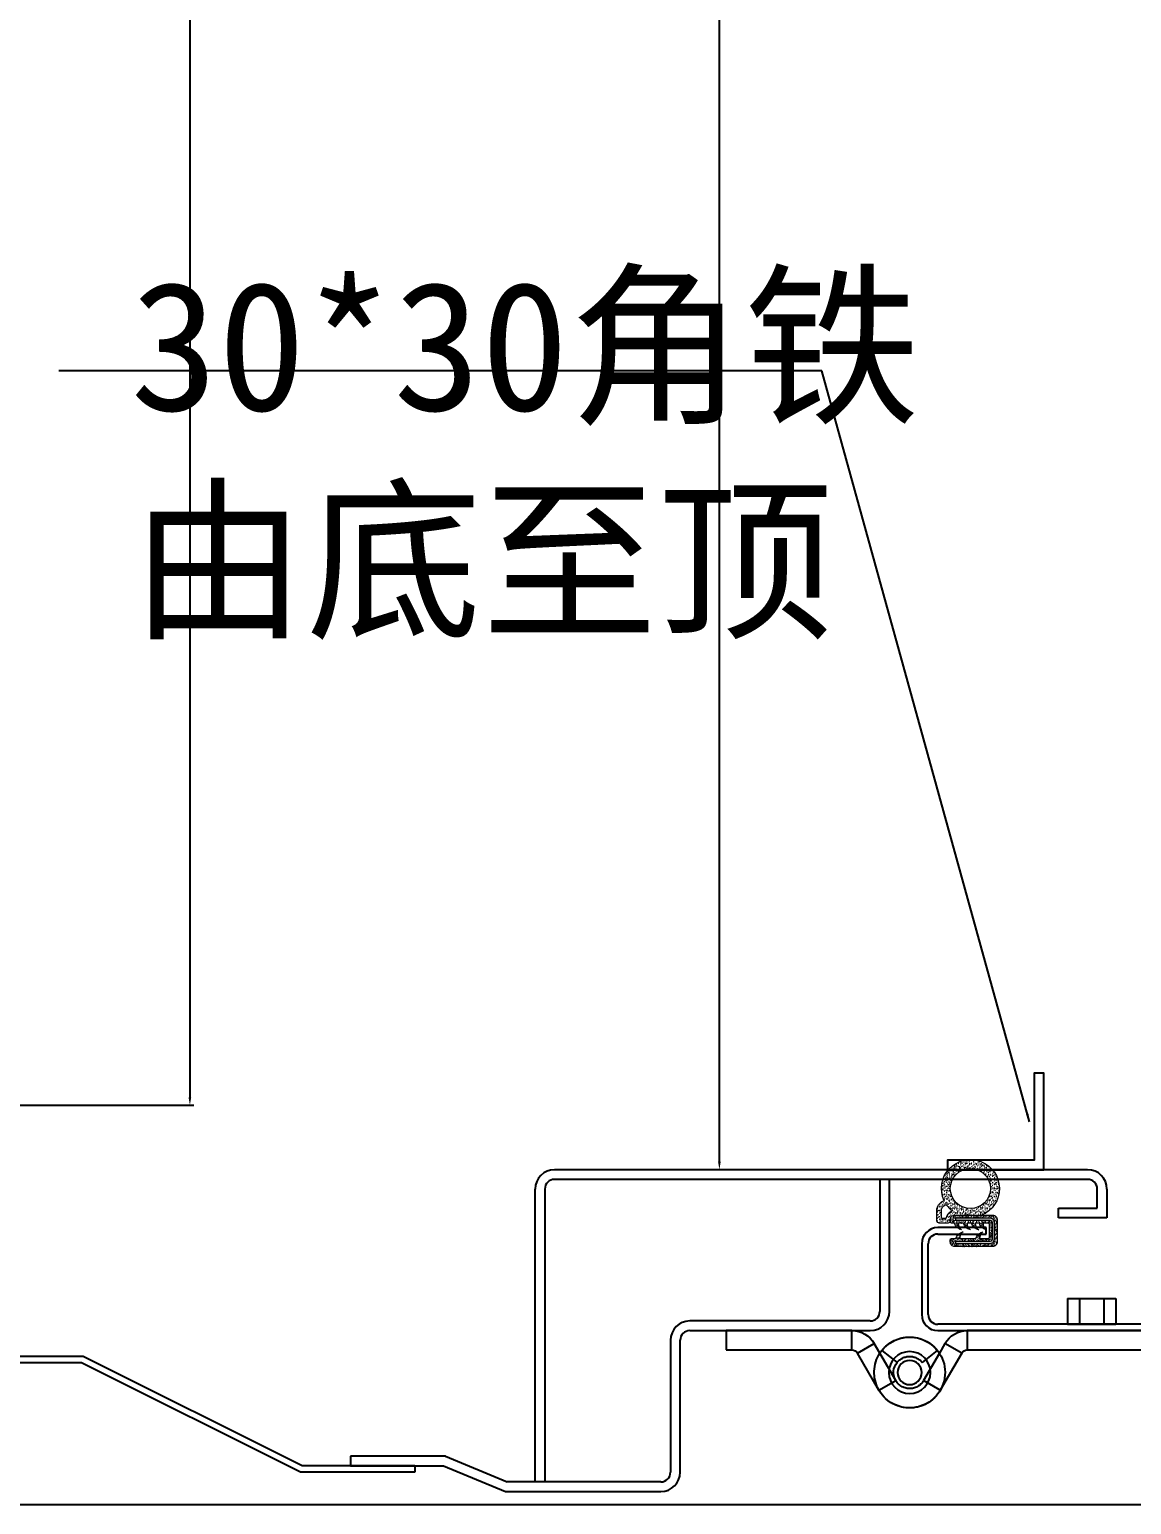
# Model space of a CAD drawing. Extents: x 758840 to 1108724, y -102573 to 143521.
# Drawn here: x 857364.6 to 857706.7, y 119782 to 120240.2 of the extents above; entities that cross this region are included whole.
import ezdxf

# ---------------------------------------------------------------- set-up
doc = ezdxf.new("R2010")
doc.units = 0
doc.header["$LTSCALE"] = 1000
doc.header["$MEASUREMENT"] = 0
doc.linetypes.add('$0$ARCH-DC$0$HIDDEN', pattern=[0.375, 0.25, -0.125])
doc.layers.add('GEN-DC CONT35', color=8, linetype='Continuous')
doc.layers.add('室外柴油发电-2层', color=241, linetype='Continuous')
doc.layers.add('GEN-DC 标注', color=8, linetype='Continuous', lineweight=0)
doc.layers.add('GEN-DC 细实线', color=8, linetype='Continuous', lineweight=5)
doc.styles.add('$0$ARCH-DC$0$STANDARD', font='gbenor.shx', dxfattribs={"bigfont": 'gbcbig.shx'})
doc.dimstyles.new('$0$ARCH-DC$0$ISO-25', dxfattribs={"dimtxt": 2.5, "dimasz": 2.5, "dimexe": 1.25, "dimexo": 0.625, "dimtad": 1, "dimtxsty": '$0$ARCH-DC$0$STANDARD', "dimcen": 2.5, "dimadec": 0, "dimazin": 0, "dimtfac": 1, "dimtmove": 0, "dimatfit": 3, "dimfxl": 1, "dimarcsym": 0})

# ---------------------------------------------------------------- blocks, each defined once
blk = doc.blocks.new('*D557')
at = {"layer": 'Defpoints', "color": 0, "transparency": 16777216}
for p in [(8433414.61, -3628958.91), (8433414.61, -3630350.9), (8433519.39, -3630350.9)]:
    blk.add_point(p, dxfattribs=at)
at = {"layer": 'GEN-DC 标注', "color": 0, "lineweight": -2, "transparency": 16777216}
for p, q in [((8433415.24, -3628958.91), (8433520.64, -3628958.91)), ((8433519.39, -3628961.41), (8433519.39, -3630348.4)), ((8433415.24, -3630350.9), (8433520.64, -3630350.9))]:
    blk.add_line(p, q, dxfattribs=at)
at = {"layer": 'GEN-DC 标注', "color": 0, "transparency": 16777216}
for points in [[(8433518.97, -3628961.41), (8433519.81, -3628961.41), (8433519.39, -3628958.91)], [(8433518.97, -3630348.4), (8433519.81, -3630348.4), (8433519.39, -3630350.9)]]:
    blk.add_solid(points, dxfattribs=at)
at = {"layer": 'GEN-DC 标注', "color": 0, "transparency": 16777216, "insert": (8433517.36, -3629654.9), "char_height": 2.5, "attachment_point": 5, "rotation": 90, "style": '$0$ARCH-DC$0$STANDARD'}
blk.add_mtext('1391,99', dxfattribs=at)
blk = doc.blocks.new('*D524')
at = {"layer": 'Defpoints', "color": 0, "transparency": 16777216}
for p in [(8433683.79, -3629557.89), (8433803.22, -3629557.89), (8433746.08, -3630370.9)]:
    blk.add_point(p, dxfattribs=at)
at = {"layer": 'GEN-DC 标注', "color": 0, "lineweight": -2, "transparency": 16777216}
for p, q in [((8433802.59, -3629557.89), (8433682.54, -3629557.89)), ((8433683.79, -3630368.4), (8433683.79, -3629560.39)), ((8433745.45, -3630370.9), (8433682.54, -3630370.9))]:
    blk.add_line(p, q, dxfattribs=at)
at = {"layer": 'GEN-DC 标注', "color": 0, "transparency": 16777216}
for points in [[(8433683.38, -3629560.39), (8433684.21, -3629560.39), (8433683.79, -3629557.89)], [(8433683.38, -3630368.4), (8433684.21, -3630368.4), (8433683.79, -3630370.9)]]:
    blk.add_solid(points, dxfattribs=at)
at = {"layer": 'GEN-DC 标注', "color": 0, "transparency": 16777216, "insert": (8433681.76, -3629964.4), "char_height": 2.5, "attachment_point": 5, "rotation": 90, "style": '$0$ARCH-DC$0$STANDARD'}
blk.add_mtext('813,01', dxfattribs=at)
blk = doc.blocks.new('$0$ARCH-DC$0$A$C198C5E16')
at = {"lineweight": 9}
h = blk.add_hatch(dxfattribs=at)
h.set_pattern_fill('AR-CONC', color=256, scale=0.006923, style=0)
h.set_pattern_definition([(130, (980.6558, -690.7537), (-1.2612785, -0.1103475), [0.1318846, -1.4507308]), (185, (980.6558, -690.7537), (0.2439888, 1.3226998), [0.1055077, -1.1605846]), (79.549, (980.5507, -690.7629), (-1.0172942, 1.2123463), [0.1120846, -1.2329308]), (133.8158, (980.6558, -690.402), (-1.876701, -0.2910623), [0.197827, -2.1760962]), (83.3644, (980.4994, -690.4262), (-1.6435678, 1.7129462), [0.168127, -1.8493962]), (188.816, (980.6558, -690.402), (-1.6435703, 1.712943), [0.1582615, -1.740877]), (159, (980.4799, -690.4899), (-1.0496415, -0.70799205), [0.1318846, -1.4507308]), (214, (980.4799, -690.4899), (-0.4278602, 1.2751475), [0.1055077, -1.1605846]), (108.5486, (980.3925, -690.5489), (-1.4774988, 0.5671582), [0.1120846, -1.2329308]), (142.5, (980.65577, -690.75366), (-0.02138264, 0.58538104), [0, -1.14651692, 0, -1.17816923, 0, -1.16498077]), (172.5, (980.6558, -690.75366), (-0.46259766, 0.69355783), [0, -0.6717323, 0, -1.12014, 0, -0.44401154]), (212.5, (981.0479, -690.75366), (-0.93870412, -0.03966054), [0, -0.4396154, 0, -1.3716, 0, -1.8200077]), (222.5, (981.22375, -690.7537), (-1.0255097, 0.17602955), [0, -0.5715, 0, -0.9108831, 0, -1.2924692])])
h.paths.add_polyline_path([(2.08, 27, 0.414214), (0.69, 25.61), (0.69, 18.69, 0.414214), (2.08, 17.3), (13.85, 17.3, 0.414214), (15.23, 18.69), (15.23, 19.38, 0.414214), (14.88, 19.73), (13.94, 19.73, 0.302712), (11.73, 21.8, -0.24787), (12.8, 19.73), (11.16, 19.73, 0.302712), (8.96, 21.8, -0.24787), (10.03, 19.73), (8.62, 19.73, 0.302712), (6.42, 21.8, -0.24787), (7.49, 19.73), (6.22, 19.73, 0.302712), (4.01, 21.8, -0.24787), (5.08, 19.73), (3.46, 19.73, -0.414214), (3.11, 20.07), (3.11, 24.23, -0.414214), (3.46, 24.57), (6.18, 24.57, -0.24787), (5.12, 22.5, 0.302712), (7.32, 24.57), (12.33, 24.57, -0.24787), (11.27, 22.5, 0.302712), (13.47, 24.57), (14.88, 24.57, 0.414214), (15.23, 24.92), (15.23, 25.61, 0.414214), (13.85, 27)])
h.paths.add_polyline_path([(13.67, 26.13), (13.67, 25.44), (2.94, 25.44, 0.414214), (2.25, 24.75), (2.25, 19.55, 0.414214), (2.94, 18.86), (13.67, 18.86), (13.67, 18.17), (2.94, 18.17, -0.414214), (1.56, 19.55), (1.56, 24.75, -0.414214), (2.94, 26.13)], flags=16)
blk.add_hatch(color=256, dxfattribs=at).paths.add_polyline_path([(13.67, 26.13), (2.94, 26.13, 0.414214), (1.56, 24.75), (1.56, 19.55, 0.414214), (2.94, 18.17), (13.67, 18.17), (13.67, 18.86), (2.94, 18.86, -0.414214), (2.25, 19.55), (2.25, 24.75, -0.414214), (2.94, 25.44), (13.67, 25.44)])
h = blk.add_hatch(dxfattribs=at)
h.set_pattern_fill('AR-SAND', color=256, scale=0.02, style=0)
h.set_pattern_definition([(142.5, (290.2539, -193.1533), (0.0320006, 0.9788265), [0, -0.77216, 0, -0.8636, 0, -0.8255]), (172.5, (290.2539, -193.1533), (-0.8990466, 1.43365), [0, -0.41656, 0, -0.69596, 0, -0.2667]), (212.5, (290.8787, -193.1533), (-1.5819847, 0.0028744), [0, -0.254, 0, -0.9144, 0, -1.1938]), (222.5, (290.8787, -193.1533), (-1.527113, 0.4458586), [0, -0.127, 0, -0.59944, 0, -0.6858])])
h.paths.add_polyline_path([(5.54, 17.3, 2.487865), (17.15, 12.8, 0.2723), (19.37, 15.26, 0.050567), (19.38, 15.4), (19.38, 19.04, 0.414214), (18.69, 19.73), (15.92, 19.73, 0.414214), (15.23, 19.04), (15.23, 18.69, -0.414214), (13.85, 17.3)])
h.paths.add_polyline_path([(15.23, 9, -1), (2.77, 9, -1)], flags=16)
h.paths.add_polyline_path([(15.12, 16.23, 0.220892), (16.55, 18.07, -0.350001), (16.88, 18.34), (17.65, 18.34, -0.414214), (18, 18), (18, 15.48, -0.270277), (16.69, 14.11, -0.316753), (16.31, 14.24, 0.053132), (15.04, 15.67, -0.523203)], flags=16)
at = {"color": 3, "lineweight": 9}
blk.add_lwpolyline([(15.23, 18.69, -0.414214), (13.85, 17.3), (2.08, 17.3, -0.414214), (0.69, 18.69), (0.69, 25.61, -0.414214), (2.08, 27), (13.85, 27, -0.414214), (15.23, 25.61), (15.23, 24.92, -0.414214), (14.88, 24.57), (13.47, 24.57, -0.302712), (11.27, 22.5, 0.24787), (12.33, 24.57), (7.32, 24.57, -0.302712), (5.12, 22.5, 0.24787), (6.18, 24.57), (3.46, 24.57, 0.414214), (3.11, 24.23), (3.11, 20.07, 0.414214), (3.46, 19.73), (5.08, 19.73, 0.24787), (4.01, 21.8, -0.302712), (6.22, 19.73), (7.49, 19.73, 0.24787), (6.42, 21.8, -0.302712), (8.62, 19.73), (10.03, 19.73, 0.24787), (8.96, 21.8, -0.302712), (11.16, 19.73), (12.8, 19.73, 0.24787), (11.73, 21.8, -0.302712), (13.94, 19.73), (14.88, 19.73, -0.414214), (15.23, 19.38), (15.23, 18.69), (15.23, 19.04, -0.414214), (15.92, 19.73), (18.69, 19.73, -0.414214), (19.38, 19.04), (19.38, 15.4, -0.050567), (19.37, 15.26, -0.2723), (17.15, 12.8, -2.487865), (5.54, 17.3)], format="xyb", dxfattribs=at)
for points in [[(13.67, 26.13), (2.94, 26.13, 0.414214), (1.56, 24.75), (1.56, 19.55, 0.414214), (2.94, 18.17), (13.67, 18.17), (13.67, 18.86), (2.94, 18.86, -0.414214), (2.25, 19.55), (2.25, 24.75, -0.414214), (2.94, 25.44), (13.67, 25.44)], [(17.99, 15.43, -0.263446), (16.69, 14.11, -0.316753), (16.31, 14.24, 0.053132), (15.04, 15.67, -0.523203), (15.12, 16.23, 0.220892), (16.55, 18.07, -0.350001), (16.88, 18.34), (17.65, 18.34, -0.414214), (18, 18), (18, 15.52, -0.065614)]]:
    blk.add_lwpolyline(points, format="xyb", close=True, dxfattribs=at)
blk.add_circle((9, 9), 6.23, dxfattribs=at)
blk = doc.blocks.new('$0$ARCH-DC$0$A$C56471E21')
at = {"linetype": 'Continuous'}
for p, q in [((0, 31.86), (149.1, 31.86)), ((0, 31.86), (0, 25.86)), ((149.1, 31.86), (149.1, 25.86)), ((150.83, 24.86), (156.03, 27.86)), ((156.03, 27.86), (157.78, 24.83)), ((171.33, 16.36), (177.97, 27.86)), ((183.17, 24.86), (177.97, 27.86)), ((184.9, 25.86), (184.9, 31.86)), ((184.9, 31.86), (224, 31.86)), ((224, 31.86), (224, 25.86)), ((175.59, 25.74), (170.9, 21.99)), ((176.53, 13.36), (171.33, 16.36))]:
    blk.add_line(p, q, dxfattribs=at)
at = {"color": 3, "linetype": 'Continuous'}
for p, q in [((149.1, 25.86), (0, 25.86)), ((150.83, 24.86), (157.47, 13.36)), ((176.53, 13.36), (183.17, 24.86)), ((224, 25.86), (184.9, 25.86))]:
    blk.add_line(p, q, dxfattribs=at)
at = {"linetype": '$0$ARCH-DC$0$HIDDEN'}
for p, q in [((157.78, 24.83), (162.67, 16.36)), ((158.41, 25.74), (163.1, 21.99)), ((157.47, 13.36), (162.67, 16.36))]:
    blk.add_line(p, q, dxfattribs=at)
for radius in [6.5, 3.75]:
    blk.add_circle((167, 18.86), radius)
at = {"linetype": 'Continuous'}
for centre, radius, start, end in [((149.1, 23.86), 8, 30, 90), ((184.9, 23.86), 8, 90, 150), ((167, 18.86), 11, 32.8925, 38.6734), ((167, 18.86), 5, 332.4935, 38.6697)]:
    blk.add_arc(centre, radius, start, end, dxfattribs=at)
at = {"color": 3, "linetype": 'Continuous'}
for centre, radius, start, end in [((167, 18.86), 11, 38.6763, 330), ((149.1, 23.86), 2, 30, 90), ((184.9, 23.86), 2, 90, 150)]:
    blk.add_arc(centre, radius, start, end, dxfattribs=at)
at = {"linetype": '$0$ARCH-DC$0$HIDDEN'}
for radius, start, end in [(11, 38.6734, 141.3237), (5, 38.6697, 141.3237), (5, 210, 332.4935)]:
    blk.add_arc((167, 18.86), radius, start, end, dxfattribs=at)
at = {"color": 3, "linetype": '$0$ARCH-DC$0$HIDDEN'}
blk.add_arc((167, 18.86), 11, 210, 32.8925, dxfattribs=at)
blk = doc.blocks.new('柴发假负载')
for p, q in [((8433798.112, -3630370.904), (8433632.612, -3630370.904)), ((8433626.612, -3630467.904), (8433626.612, -3630376.904)), ((8433629.612, -3630376.904), (8433629.612, -3630467.904)), ((8433798.112, -3630373.904), (8433632.612, -3630373.904)), ((8433736.612, -3630373.904), (8433733.612, -3630373.904)), ((8433733.612, -3630373.904), (8433733.612, -3630414.904)), ((8433736.612, -3630414.904), (8433736.612, -3630373.904)), ((8433801.112, -3630382.904), (8433801.112, -3630376.904)), ((8433804.112, -3630376.904), (8433804.112, -3630385.904)), ((8433789.112, -3630385.904), (8433789.112, -3630382.904)), ((8433789.112, -3630382.904), (8433801.112, -3630382.904)), ((8433804.112, -3630385.904), (8433789.112, -3630385.904)), ((8433804.112, -3630385.904), (8433801.112, -3630385.904)), ((8433766.612, -3630388.904), (8433751.612, -3630388.904)), ((8433751.612, -3630390.904), (8433766.612, -3630390.904)), ((8433766.612, -3630390.904), (8433766.612, -3630388.904)), ((8433746.612, -3630393.904), (8433746.612, -3630415.904)), ((8433748.612, -3630415.904), (8433748.612, -3630393.904)), ((8433791.862, -3630410.904), (8433806.862, -3630410.904)), ((8433791.862, -3630410.904), (8433791.862, -3630418.904)), ((8433795.612, -3630410.904), (8433795.612, -3630418.904)), ((8433803.112, -3630410.904), (8433803.112, -3630418.904)), ((8433806.862, -3630410.904), (8433806.862, -3630418.904)), ((8433730.612, -3630417.904), (8433674.612, -3630417.904)), ((8434575.112, -3630418.904), (8433751.612, -3630418.904)), ((8433791.862, -3630418.904), (8433806.862, -3630418.904)), ((8433668.612, -3630423.904), (8433668.612, -3630464.904)), ((8433671.612, -3630464.904), (8433671.612, -3630423.904)), ((8433674.612, -3630420.904), (8433730.612, -3630420.904)), ((8433751.612, -3630420.904), (8434575.112, -3630420.904)), ((8433486.232, -3630428.904), (8433414.229, -3630428.904)), ((8433485.735, -3630430.904), (8433414.725, -3630430.904)), ((8433553.735, -3630464.904), (8433485.735, -3630430.904)), ((8433554.232, -3630462.904), (8433486.232, -3630428.904)), ((8433598.711, -3630459.904), (8433569.235, -3630459.904)), ((8433569.235, -3630459.904), (8433569.235, -3630462.904)), ((8433598.711, -3630459.904), (8433617.946, -3630467.904)), ((8433589.234, -3630464.904), (8433553.735, -3630464.904)), ((8433589.234, -3630462.904), (8433554.232, -3630462.904)), ((8433569.235, -3630462.904), (8433598.112, -3630462.904)), ((8433589.234, -3630462.904), (8433589.234, -3630464.904)), ((8433589.234, -3630462.904), (8433589.234, -3630464.904)), ((8433598.112, -3630462.904), (8433617.347, -3630470.904)), ((8433665.612, -3630467.904), (8433617.946, -3630467.904)), ((8433665.612, -3630467.904), (8433617.946, -3630467.904)), ((8433629.612, -3630467.904), (8433626.612, -3630467.904)), ((8433617.347, -3630470.904), (8433665.612, -3630470.904)), ((8433617.347, -3630470.904), (8433665.612, -3630470.904))]:
    blk.add_line(p, q)
blk.add_lwpolyline([(8433754.569, -3630370.904), (8433784.569, -3630370.904), (8433784.569, -3630340.904), (8433781.569, -3630340.904), (8433781.569, -3630367.904), (8433754.569, -3630367.904)], close=True)
for centre, radius, start, end in [((8433632.612, -3630376.904), 6, 90, 180), ((8433798.112, -3630376.904), 6, 0, 90), ((8433632.612, -3630376.904), 3, 90, 180), ((8433798.112, -3630376.904), 3, 0, 90), ((8433751.612, -3630393.904), 5, 90, 180), ((8433751.612, -3630393.904), 3, 90, 180), ((8433730.612, -3630414.904), 6, 270, 0), ((8433730.612, -3630414.904), 3, 270, 0), ((8433674.612, -3630423.904), 6, 90, 180), ((8433751.612, -3630415.904), 5, 180, 270), ((8433751.612, -3630415.904), 3, 180, 270), ((8433674.612, -3630423.904), 3, 90, 180), ((8433665.612, -3630464.904), 6, 270, 0), ((8433665.612, -3630464.904), 3, 270, 0)]:
    blk.add_arc(centre, radius, start, end)
at = {"layer": 'GEN-DC 细实线'}
blk.add_lwpolyline([(8428582.482, -3627474.904), (8441582.482, -3627474.904), (8441582.482, -3630474.904), (8428582.482, -3630474.904)], close=True, dxfattribs=at)
at = {"xscale": -1}
blk.add_blockref('$0$ARCH-DC$0$A$C56471E21', (8433909.862, -3630452.765), dxfattribs=at)
at = {"layer": 'GEN-DC CONT35', "color": 7, "linetype": 'Continuous', "lineweight": 0, "rotation": 180}
blk.add_blockref('$0$ARCH-DC$0$A$C198C5E16', (8433770.726, -3630367.753), dxfattribs=at)
at = {"layer": 'GEN-DC 标注', "insert": (8433500.905, -3630206.337), "char_height": 40, "width": 296.0801, "attachment_point": 7, "style": '$0$ARCH-DC$0$STANDARD'}
blk.add_mtext('{\\fSimSun|b0|i0|c134|p2;30*30角铁由底至顶}', dxfattribs=at)
at = {"layer": 'GEN-DC 标注'}
for base, p1, p2, angle, picture, middle in [((8433519.391, -3630350.899), (8433414.612, -3628958.908), (8433414.612, -3630350.899), 90, '*D557', (8433517.36, -3629654.904)), ((8433683.793, -3629557.893), (8433746.078, -3630370.904), (8433803.217, -3629557.893), 270, '*D524', (8433681.762, -3629964.398))]:
    dim = blk.add_linear_dim(base=base, p1=p1, p2=p2, angle=angle, dimstyle='$0$ARCH-DC$0$ISO-25', dxfattribs=at)
    dim.commit()
    dim.dimension.update_dxf_attribs({"geometry": picture, "text_midpoint": middle})
at = {"layer": 'GEN-DC 标注', "lineweight": 0, "ltscale": 0.1}
blk.add_leader([(8433780.078, -3630356.026), (8433715.643, -3630122.776), (8433478.691, -3630122.776)], dimstyle='$0$ARCH-DC$0$ISO-25', dxfattribs=at)

msp = doc.modelspace()

# ---------------------------------------------------------------- linework, layer by layer
at = {"layer": '室外柴油发电-2层', "linetype": 'ByBlock', "lineweight": -3}
msp.add_lwpolyline([(852477.49, 119781.99), (865477.49, 119781.99), (865477.49, 122781.99), (852477.49, 122781.99)], close=True, dxfattribs=at)

# ---------------------------------------------------------------- block references
at = {"layer": '室外柴油发电-2层'}
msp.add_blockref('柴发假负载', (-7576105, 3750256.89), dxfattribs=at)

doc.saveas('drawing.dxf')
